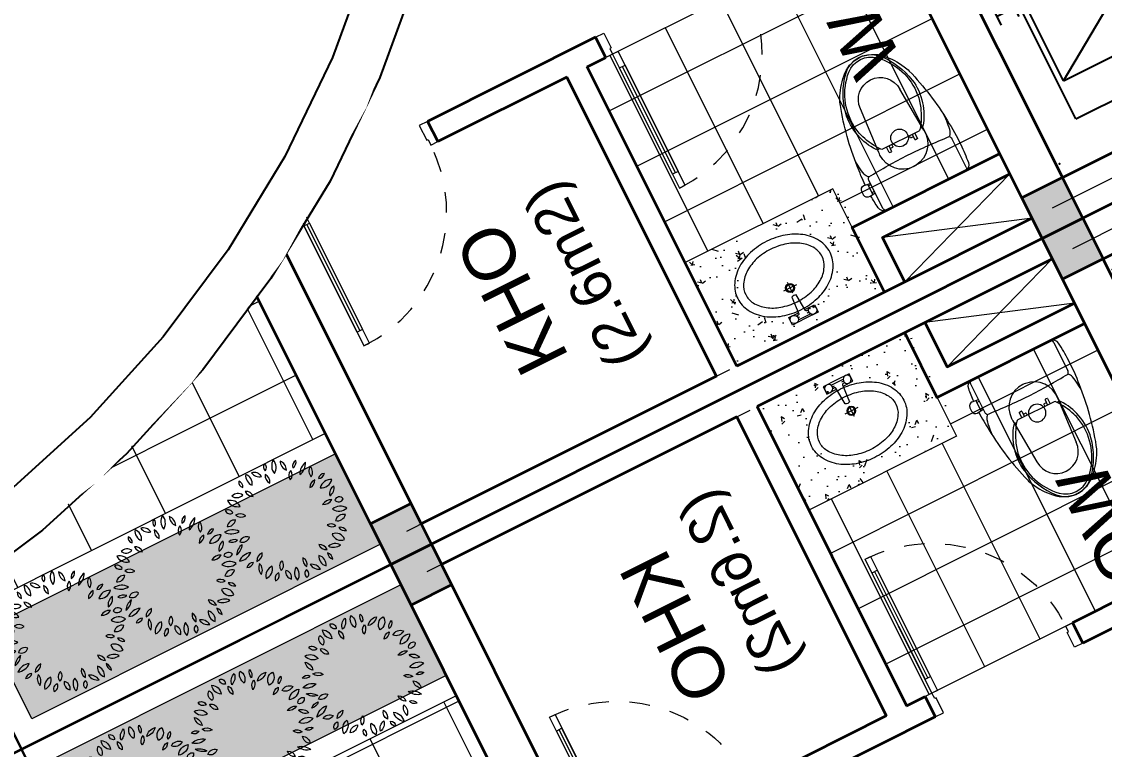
# Model space of a CAD drawing. Header units: millimetres. Extents: x 567980 to 569372, y 2065777 to 2066674.
# Drawn here: x 568782.43 to 568787.68, y 2066324.17 to 2066327.69 of the extents above; entities that cross this region are included whole.
import ezdxf
from ezdxf.enums import TextEntityAlignment as Align
from ezdxf.xclip import XClip

# ---------------------------------------------------------------- set-up
doc = ezdxf.new("R2010")
doc.units = ezdxf.units.MM
for name, pattern in [('CENTER', [3, 1.5, -0.5, 0.5, -0.5]), ('DOT', [0.25, 0, -0.25]), ('HIDDEN', [0.75, 0.5, -0.25])]:
    doc.linetypes.add(name, pattern=pattern)
for name, color, linetype, lineweight in [('A-CAY', 76, 'Continuous', 13), ('A-COT VACH', 2, 'Continuous', 35), ('A-CUA', 25, 'Continuous', 5), ('A-HATCH', 251, 'Continuous', 5), ('A-NET THAY', 125, 'Continuous', 18), ('A-NOI THAT', 44, 'Continuous', 9), ('A-TEXT', 7, 'Continuous', 18), ('A-TRUC', 250, 'CENTER', 5), ('A-TUONG', 255, 'Continuous', 35), ('boDnv', 54, 'Continuous', 25), ('E- RANH GIOI', 1, 'CENTER', 13)]:
    doc.layers.add(name, color=color, linetype=linetype, lineweight=lineweight)
for name, color, linetype in [('A-NOITHAT', 252, 'Continuous'), ('ChiaLo', 128, 'CENTER'), ('ghi_chu', 7, 'Continuous'), ('LoLK', 6, 'Continuous'), ('text', 7, 'Continuous')]:
    doc.layers.add(name, color=color, linetype=linetype)
doc.styles.add('A1-arial', font='arial.ttf')
doc.styles.add('avh', font='')
doc.styles.get('avh').set_extended_font_data('.VnAvantH')

# ---------------------------------------------------------------- blocks, each defined once
blk = doc.blocks.new('NEN')
at = {"layer": 'ChiaLo', "ltscale": 5}
blk.add_lwpolyline([(67.0643410856137, -56.47374689788558), (102.8393158201361, -38.58097786689177)], dxfattribs=at)
at = {"layer": 'LoLK'}
for points in [[(102.8393158199033, -38.58097786619328), (100.1554004662903, -33.21473165787756), (82.26791310322005, -42.16111617116258), (84.95182845788077, -47.52736238017678)], [(105.5232311739819, -43.94722407590598), (102.839315819554, -38.58097786665894), (84.95182845753152, -47.52736238017678), (87.63574381137732, -52.8936085884925)]]:
    blk.add_lwpolyline(points, close=True, dxfattribs=at)
blk = doc.blocks.new('NEN K02')
at = {"layer": 'LoLK'}
for points in [[(-49.66771715437062, 20.0000000083819), (-49.66771715553477, 40.00000001885928), (-43.66771715553477, 40.00000001885928), (-43.66771715506911, 20.00000000814907)], [(-43.66771715506911, 20.00000000768341), (-43.6677171534393, 40.00000001885928), (-49.66771715367213, 40.00000001932494), (-49.66771715437062, 20.00000000745058)], [(-49.66771715460345, 20.00000000745058), (-43.66771715437062, 20.00000000698492), (-43.66771715437062, 29.00000000745058), (-43.66771715437062, 40.00000001955777), (-49.66771715390496, 40.00000001955777)], [(-43.66771715460345, 40.00000001117587), (-49.66771715413779, 40.0000000114087), (-49.66771715483628, 20.00000001071021), (-43.66771715460345, 20.00000001117587)], [(-43.66771715506911, 20.00000000814907), (-43.66771715530194, 40.00000001909211), (-37.66771715553477, 40.00000001909211), (-37.66771715460345, 20.0000000083819)], [(-37.66771715460345, 20.00000000698492), (-37.6677171534393, 40.00000001862645), (-43.6677171534393, 40.00000001862645), (-43.66771715483628, 20.00000000768341)], [(-37.66771715367213, 40.00000001047738), (-43.66771715460345, 40.00000001047738), (-43.66771715460345, 20.00000001071021), (-37.66771715506911, 20.00000001071021)], [(-49.66771715437062, 20.00000001071021), (-49.66771715553477, 2.328306436538696e-10), (-43.66771715553477, 2.328306436538696e-10), (-43.66771715506911, 20.00000001094304)], [(-43.66771715506911, 20.0000000114087), (-43.6677171534393, 2.328306436538696e-10), (-49.66771715367213, -2.328306436538696e-10), (-49.66771715437062, 20.00000001164153)], [(-49.66771715460345, 20.00000001164153), (-43.66771715437062, 20.00000001210719), (-43.66771715437062, 11.00000001164153), (-43.66771715437062, -4.656612873077393e-10), (-49.66771715390496, -4.656612873077393e-10)], [(-43.66771715506911, 20.00000001094304), (-43.66771715530194, 0), (-37.66771715553477, 0), (-37.66771715460345, 20.00000001071021)], [(-37.66771715460345, 20.00000001210719), (-37.6677171534393, 4.656612873077393e-10), (-43.6677171534393, 4.656612873077393e-10), (-43.66771715483628, 20.0000000114087)]]:
    blk.add_lwpolyline(points, close=True, dxfattribs=at)
blk = doc.blocks.new('*U308')
h = blk.add_hatch(color=253)
h.dxf.hatch_style = 1
h.paths.add_polyline_path([(50.00000000000001, 449.9999999999998), (89.99999999999999, 449.9999999999998), (89.99999999999999, 549.9999999999998), (50.00000000000001, 549.9999999999998)])
h.paths.add_polyline_path([(50, 100), (90, 100), (90, 0), (50, 0)])
h = blk.add_hatch(color=253)
h.dxf.hatch_style = 1
h.paths.add_polyline_path([(1150, 100), (1110, 100), (1110, 0), (1150, 0)])
h.paths.add_polyline_path([(1150, 450), (1110, 450), (1110, 550), (1150, 550)])
h = blk.add_hatch(color=254)
h.dxf.hatch_style = 1
h.paths.add_polyline_path([(21.73011238398612, 344.5156181119089), (21.73011238398612, 514.1349438079922), (50.00000000000001, 514.1349438079922), (50.00000000000001, 485.8650561920074), (27.38408990719472, 485.8650561920074), (27.38408990719472, 344.5156181119089)])
h = blk.add_hatch(color=254)
h.dxf.hatch_style = 1
h.paths.add_polyline_path([(50.00000000000001, 449.9999999999998), (89.99999999999999, 449.9999999999998), (90, 100), (50, 100)])
h = blk.add_hatch(color=254)
h.dxf.hatch_style = 1
h.paths.add_polyline_path([(1110, 450), (1150, 450), (1150, 100), (1110, 100)])
h = blk.add_hatch(color=253)
h.dxf.hatch_style = 1
h.paths.add_polyline_path([(0, 0), (50, 0), (50, -40), (60, -40), (60, -110.0000000000004), (0, -110.0000000000004)])
h = blk.add_hatch(color=253)
h.dxf.hatch_style = 1
h.paths.add_polyline_path([(1200, 0), (1150, 0), (1150, -40), (1140, -40), (1140, -110.0000000000004), (1200, -110.0000000000004)])
at = {"linetype": 'Continuous'}
blk.add_line((70, 100), (69.99999999999999, 449.9999999999998), dxfattribs=at)
for p, q in [((89.99999999999999, 449.9999999999998), (90, 100)), ((1110, 450), (1110, 100)), ((1130, 100), (1130, 450))]:
    blk.add_line(p, q)
for points in [[(50.00000000000001, 449.9999999999998), (89.99999999999999, 449.9999999999998), (89.99999999999999, 549.9999999999998), (50.00000000000001, 549.9999999999998), (50.00000000000001, 449.9999999999998)], [(1150, 450), (1110, 450), (1110, 550), (1150, 550), (1150, 450)], [(50.00000000000001, 452.9059272893353), (50, 100)], [(1150, 452.9059272893355), (1150, 100)], [(50, 100), (90, 100), (90, 0), (50, 0), (50, 100)], [(1150, 100), (1110, 100), (1110, 0), (1150, 0), (1150, 100)]]:
    blk.add_lwpolyline(points)
at = {"linetype": 'HIDDEN', "ltscale": 30}
for points in [[(599.9999999999999, 0, 0.4142135623730951), (50, 549.9999999999999, 0.4142135623730951)], [(599.9999999999999, 0, -0.4142135623730951), (1150, 550.0000000000003, -0.4142135623730951)]]:
    blk.add_lwpolyline(points, format="xyb", dxfattribs=at)
for points in [[(21.73011238398612, 344.5156181119089), (21.73011238398612, 514.1349438079922), (50.00000000000001, 514.1349438079922), (50.00000000000001, 485.8650561920074), (27.38408990719472, 485.8650561920074), (27.38408990719472, 344.5156181119089)], [(50.00000000000001, 449.9999999999998), (89.99999999999999, 449.9999999999998), (90, 100), (50, 100)], [(1110, 450), (1150, 450), (1150, 100), (1110, 100)], [(0, 0), (50, 0), (50, -40), (60, -40), (60, -110.0000000000004), (0, -110.0000000000004)], [(1200, 0), (1150, 0), (1150, -40), (1140, -40), (1140, -110.0000000000004), (1200, -110.0000000000004)]]:
    blk.add_lwpolyline(points, close=True)
blk = doc.blocks.new('*U295')
at = {"ltscale": 10}
for p, q in [((800, 0), (0, 0)), ((755, -70), (45, -70)), ((755, -110), (45, -110))]:
    blk.add_line(p, q, dxfattribs=at)
for points in [[(0, -110), (45, -110), (45, -70), (60, -70), (60, 0), (0, 0)], [(800, -110), (755, -110), (755, -70), (740, -70), (740, 0), (800, 0)]]:
    blk.add_lwpolyline(points, close=True, dxfattribs=at)
blk = doc.blocks.new('*U307')
blk.add_line((69.99999999999977, -100.0000000000002), (69.99999999999842, -866.6668357360223))
for points in [[(2.273736754828163e-13, 146.666666692162), (60.00000000000045, 146.6666666921618), (60.00000000000023, 39.99999999999983), (50.00000000000023, 39.99999999999986), (50, -1.13686837721616e-13), (0, 0)], [(1066.666835736022, 146.6666666921603), (1006.666835736022, 146.6666666921606), (1006.666835736022, 39.99999999999834), (1016.666835736022, 39.99999999999832), (1016.666835736022, -1.687216298668624e-12), (1066.666835736022, -1.829324845820643e-12)], [(50, -1.13686837721616e-13), (49.99999999999797, -966.6668357360229), (89.99999999999797, -966.6668357360227), (90, -2.273736754432321e-13)], [(50, -100.0000000000002), (89.99999999999977, -100.0000000000003), (89.99999999999842, -866.6668357360227), (49.99999999999842, -866.6668357360227)]]:
    blk.add_lwpolyline(points, close=True)
at = {"linetype": 'HIDDEN'}
blk.add_arc((50, -1.13686837721616e-13), 966.666835736023, 270, 7.802421844452399e-15, dxfattribs=at)
blk = doc.blocks.new('AP11B2')
at = {"layer": 'A-NOITHAT'}
for p, q in [((359.9999999990687, 1491.603832304019), (-360.0000000009313, 1491.603832304019)), ((-360.0000000009313, 1341.603832304019), (-360.0000000009313, 1491.603832304019)), ((359.9999999990687, 1341.603832304019), (359.9999999990687, 1491.603832304019)), ((-435.0000000009313, 1391.603832304027), (-435.0000000009313, 1441.603832304019)), ((-385.0000000009313, 1391.603832304027), (-385.0000000009313, 1441.603832304019)), ((-335.0000000009313, 1441.603832304019), (-385.0000000009313, 1441.603832304019)), ((-335.0000000009313, 1391.603832304027), (-335.0000000009313, 1441.603832304019)), ((384.9999999990687, 1441.603832304019), (334.9999999990687, 1441.603832304019)), ((334.9999999990687, 1391.603832304027), (334.9999999990687, 1441.603832304019)), ((384.9999999990687, 1391.603832304027), (384.9999999990687, 1441.603832304019)), ((434.9999999990687, 1391.603832304027), (434.9999999990687, 1441.603832304019)), ((557.9627270745113, 1416.603832304019), (-568.2546845125034, 1416.603832304019)), ((-335.0000000009313, 1391.603832304027), (-385.0000000009313, 1391.603832304027)), ((384.9999999990687, 1391.603832304027), (334.9999999990687, 1391.603832304027)), ((359.9999999990687, 1341.603832304019), (-360.0000000009313, 1341.603832304019)), ((-725.0000000009313, 166.1255714344661), (-725.0000000009313, 1291.603832304019)), ((724.9999999990687, 1291.603832304019), (-725.0000000009313, 1291.603832304019)), ((-695.0000000009313, 366.1255714344516), (-695.0000000009313, 1261.603832304019)), ((694.9999999990687, 1261.603832304019), (-695.0000000009313, 1261.603832304019)), ((694.9999999990687, 366.1255714344516), (-695.0000000009313, 1261.603832304019)), ((-695.0000000009313, 366.1255714344516), (694.9999999990687, 1261.603832304019)), ((694.9999999990687, 366.1255714344516), (694.9999999990687, 1261.603832304019)), ((724.9999999990687, 166.1255714344588), (724.9999999990687, 1291.603832304019)), ((-850.0000000009313, 757.1255714344661), (-850.0000000009313, 857.1255714344661)), ((-750.0000000009313, 757.1255714344661), (-750.0000000009313, 857.1255714344661)), ((749.9999999990687, 757.1255714344661), (749.9999999990687, 857.1255714344661)), ((849.9999999990687, 757.1255714344661), (849.9999999990687, 857.1255714344661)), ((-750.0000000009313, 807.1255714344588), (-850.0000000009313, 807.1255714344588)), ((749.9999999990687, 807.1255714344588), (849.9999999990687, 807.1255714344516)), ((-360.0000000009313, 366.1255714344516), (-695.0000000009313, 366.1255714344516)), ((-420.0000000009313, 246.1255714344588), (-420.0000000009313, 366.1255714344516)), ((-360.0000000009313, 246.1255714344588), (-360.0000000009313, 366.1255714344516)), ((694.9999999990687, 366.1255714344516), (359.9999999990687, 366.1255714344516)), ((359.9999999990687, 246.1255714344516), (359.9999999990687, 366.1255714344516)), ((419.9999999990687, 246.1255714344516), (419.9999999990687, 366.1255714344516)), ((-360.0000000009313, 246.1255714344588), (-420.0000000009313, 246.1255714344588)), ((417.3913043467328, 226.1255714344588), (-417.3913043485954, 226.1255714344661)), ((-417.3913043485954, 186.1255714344588), (-417.3913043485954, 226.1255714344661)), ((-9.313225746154785e-10, 186.1255714344516), (-9.313225746154785e-10, 226.1255714344661)), ((419.9999999990687, 246.1255714344516), (359.9999999990687, 246.1255714344516)), ((417.3913043467328, 186.1255714344516), (417.3913043467328, 226.1255714344588)), ((724.9999999990687, 166.1255714344588), (-725.0000000009313, 166.1255714344661)), ((417.3913043467328, 186.1255714344516), (-417.3913043485954, 186.1255714344588)), ((417.3913043467328, 79.48334088382398), (-417.3913043485954, 79.48334088382398)), ((-417.3913043485954, 39.48334088382398), (-417.3913043485954, 79.48334088382398)), ((-9.313225746154785e-10, 39.48334088382398), (-9.313225746154785e-10, 79.48334088382398)), ((417.3913043467328, 39.48334088382398), (417.3913043467328, 79.48334088382398)), ((417.3913043467328, 39.48334088382398), (-417.3913043485954, 39.48334088382398)), ((-407.3913043476641, -66.86999999999534), (-407.3913043476641, 25)), ((-367.3913043485954, 25), (-407.3913043476641, 25)), ((-357.3913043485954, -15), (-357.3913043485954, 15)), ((357.3913043467328, -15), (357.3913043467328, 15)), ((407.3913043458015, 25), (367.3913043467328, 25)), ((407.3913043458015, -66.86999999999534), (407.3913043458015, 25)), ((-377.3913043476641, -66.86999999999534), (-377.3913043476641, -24.99999999999272)), ((-367.3913043485954, -24.99999999999272), (-377.3913043476641, -24.99999999999272)), ((377.3913043458015, -24.99999999999272), (367.3913043467328, -24.99999999999272)), ((377.3913043458015, -66.86999999999534), (377.3913043458015, -24.99999999999272)), ((-387.3913043485954, -76.86999999999534), (-397.3913043485954, -76.86999999999534)), ((397.3913043467328, -76.86999999999534), (387.3913043467328, -76.86999999999534))]:
    blk.add_line(p, q, dxfattribs=at)
for centre, start, end in [((-367.3913043485954, 15), 0, 90), ((367.3913043467328, 15), 90, 180), ((-367.3913043485954, -15), 270, 0), ((367.3913043467328, -15), 180, 270), ((-397.3913043485954, -66.86999999999534), 180, 270), ((-387.3913043485954, -66.86999999999534), 270, 0), ((387.3913043467328, -66.86999999999534), 180, 270), ((397.3913043467328, -66.86999999999534), 270, 0)]:
    blk.add_arc(centre, 10, start, end, dxfattribs=at)
for p in [(-900.0000000009313, 0), (899.9999999990687, 0)]:
    blk.add_point(p, dxfattribs=at)
blk = doc.blocks.new('*U306')
blk.add_line((69.99999999999977, -100.0000000000002), (69.99999999999842, -866.6666666666034))
for points in [[(2.273736754828163e-13, 146.666666692162), (60.00000000000045, 146.6666666921618), (60.00000000000023, 39.99999999999983), (50.00000000000023, 39.99999999999986), (50, -1.13686837721616e-13), (0, 0)], [(1066.666666666604, 146.6666666921603), (1006.666666666603, 146.6666666921606), (1006.666666666603, 39.99999999999834), (1016.666666666603, 39.99999999999832), (1016.666666666603, -1.687216023459315e-12), (1066.666666666603, -1.829324570611335e-12)], [(50, -1.13686837721616e-13), (49.99999999999797, -966.666666666604), (89.99999999999797, -966.6666666666038), (90, -2.273736754432321e-13)], [(50, -100.0000000000002), (89.99999999999977, -100.0000000000003), (89.99999999999842, -866.6666666666038), (49.99999999999842, -866.6666666666038)]]:
    blk.add_lwpolyline(points, close=True)
at = {"linetype": 'HIDDEN'}
blk.add_arc((50, -1.13686837721616e-13), 966.666666666604, 270, 7.802421844452399e-15, dxfattribs=at)
blk = doc.blocks.new('cot 220')
at = {"layer": 'A-COT VACH'}
h = blk.add_hatch(color=256, dxfattribs=at)
h.dxf.hatch_style = 1
h.paths.add_polyline_path([(110.0000037951395, 109.9999999980937), (-109.9999962048605, 109.9999999980937), (-109.9999962048605, -110.0000000019063), (110.0000037951395, -110.0000000019063)])
blk.add_lwpolyline([(-109.9999962048605, -110.0000000019063), (110.0000037951395, -110.0000000019063), (110.0000037951395, 109.9999999980937), (-109.9999962048605, 109.9999999980937)], close=True, dxfattribs=at)
blk = doc.blocks.new('xi')
for p, q in [((31976.6716985204, -119417.7680248041), (31762.50733762837, -119417.7680248041)), ((31976.6716985204, -119417.7680248041), (32190.83605941475, -119417.7680248041)), ((31751.29010672538, -119432.4544668607), (31751.29010672538, -119585.9954824876)), ((32202.04984522282, -119432.4544668617), (32202.04984522282, -119585.9954824876)), ((32233.53801796536, -119513.2454011077), (32202.04984522282, -119517.2796079209)), ((32214.87593571746, -119525.5375018017), (32202.04984522282, -119525.5375018017)), ((32214.87593571746, -119515.6362973759), (32214.87593571746, -119571.0988896061)), ((32214.87593571746, -119563.2165111341), (32202.04984522282, -119563.2165111341)), ((32233.53801796536, -119573.4897858715), (32202.04984522282, -119569.4555790583)), ((32256.41345199288, -119534.1399052292), (32256.41345199288, -119552.59528175)), ((31854.92202404278, -119683.8534197696), (31870.03221284456, -119913.9651276702)), ((31899.67036931167, -119662.6109610032), (31899.67036931167, -119690.6092520198)), ((31901.67196978905, -119660.6093605254), (31911.67308198611, -119660.6093605254)), ((31913.67123736624, -119662.6109610032), (31913.67123736624, -119690.6092520198)), ((31913.67123736624, -119677.610906749), (31926.67302773191, -119677.610906749)), ((31928.67118311438, -119679.6125072259), (31928.67118311438, -119690.6092520198)), ((32024.67221392874, -119679.6125072259), (32024.67221392874, -119690.6092520198)), ((32039.67215967688, -119677.610906749), (32026.67036931121, -119677.610906749)), ((32039.67215967688, -119662.6109610032), (32039.67215967688, -119690.6092520198)), ((32051.67142725407, -119660.6093605254), (32041.67031505701, -119660.6093605254)), ((32053.66958263653, -119662.6109610032), (32053.66958263653, -119690.6092520198)), ((32098.41792790542, -119683.8534197696), (32083.30773910365, -119913.9651276702)), ((31857.59886323565, -119699.6112865228), (31866.81449366125, -119699.6112865228)), ((31878.56571436251, -119690.6092520198), (32074.77423758336, -119690.6092520198)), ((32095.74453380748, -119699.6112865228), (32086.52890338187, -119699.6112865228))]:
    blk.add_line(p, q)
blk.add_circle((31976.67169852063, -119702.7669939883), 42.49869791666666)
for points in [[(31732.13193072469, -119446.7378327483), (31733.36872000524, -119430.7388093108), (31746.46697304302, -119418.2434479827), (31762.50733762883, -119417.7680248031)], [(31751.29010672585, -119432.4544668617), (31751.29010672585, -119424.344712087), (31757.86679400594, -119417.7680248031), (31765.97999387697, -119417.7680248031)], [(32187.36340316475, -119417.7680248031), (32195.47315793947, -119417.7680248031), (32202.04984522329, -119424.344712087), (32202.04984522329, -119432.4544668617)], [(32190.83605941475, -119417.7680248031), (32206.87642400057, -119418.2434479827), (32219.97467703835, -119430.7388093108), (32221.20802122072, -119446.7378327483)], [(31726.32349973635, -119541.064547156), (31726.46819374614, -119509.5384783642), (31728.40778250524, -119478.0434154281), (31732.13193072469, -119446.7378327483)], [(32221.20802122072, -119446.7378327483), (32223.87452512883, -119469.130953406), (32225.62463363537, -119491.6205367418), (32226.45834674218, -119514.1514612185)], [(31732.31796588466, -119672.5741771506), (31726.71968571746, -119628.9764937731), (31724.71464014516, -119584.9895146051), (31726.32349973635, -119541.064547156)], [(32227.55388710738, -119572.7249746742), (32227.45742443294, -119606.1113950284), (32225.27667898961, -119639.4599193344), (32221.02543115892, -119672.5741771506)], [(31735.49778901503, -119708.6581072705), (31735.09471284502, -119679.4747034097), (31738.06783025057, -119650.3395308824), (31744.35512951107, -119621.8382559242)], [(31744.35168441475, -119621.8348108279), (31747.29379596093, -119613.8387442054), (31752.0376924453, -119606.6281593526), (31758.21474865169, -119600.7577166455)], [(31758.21474865169, -119600.7611617418), (31753.94283024871, -119597.023233139), (31751.43135564119, -119591.6695547523), (31751.29010672585, -119585.9954824867)], [(31976.67169852086, -119610.5934642563), (31903.75969765426, -119609.8906647796), (31830.89592812301, -119606.6109338785), (31758.21474865169, -119600.7611617418)], [(32195.1286483919, -119600.7611617418), (32122.44746892058, -119606.6109338785), (32049.58369938933, -119609.8906647796), (31976.67169852086, -119610.5934642563)], [(32202.04984522329, -119585.9954824867), (32201.91204140239, -119591.6695547523), (32199.40056679488, -119597.023233139), (32195.1286483919, -119600.7611617418)], [(32195.1286483919, -119600.7577166455), (32201.30570459829, -119606.6281593526), (32206.04960108266, -119613.8387442054), (32208.99171262883, -119621.8348108279)], [(32208.98826753066, -119621.8382559242), (32215.27556679302, -119650.3395308824), (32218.24523910225, -119679.4747034097), (32217.84216293224, -119708.6581072705)], [(31789.96130355724, -119970.9194462458), (31759.1862655794, -119874.0571415583), (31739.83860932753, -119773.9288863512), (31732.31796588466, -119672.5741771506)], [(31899.67036931121, -119662.6109610023), (31899.67036931121, -119661.5050853537), (31900.56609413677, -119660.6093605245), (31901.67196978905, -119660.6093605245)], [(31911.67308198565, -119660.6093605245), (31912.77551254162, -119660.6093605245), (31913.67123736531, -119661.5050853537), (31913.67123736531, -119662.6109610023)], [(31926.67302773238, -119677.6109067472), (31927.77545828649, -119677.6109067472), (31928.67118311391, -119678.5066315765), (31928.67118311391, -119679.612507225)], [(32024.67221392781, -119679.612507225), (32024.67221392781, -119678.5066315765), (32025.56449366079, -119677.6109067472), (32026.67036931121, -119677.6109067472)], [(32039.67215967641, -119662.6109610023), (32039.67215967641, -119661.5050853537), (32040.56443940752, -119660.6093605245), (32041.67031505794, -119660.6093605245)], [(32051.67142725454, -119660.6093605245), (32052.77385780864, -119660.6093605245), (32053.66958263607, -119661.5050853537), (32053.66958263607, -119662.6109610023)], [(32221.02543115892, -119672.5741771506), (32213.50134261974, -119773.9288863512), (32194.15713146419, -119874.0571415583), (32163.37864839003, -119970.9194462458)], [(31801.25777165496, -119805.3929434242), (31810.30803749614, -119768.5304217236), (31826.76181353905, -119733.8968768017), (31849.61313189843, -119703.5903718108)], [(31819.54778359176, -119787.936644596), (31831.71241575197, -119754.3814145634), (31848.93789318294, -119722.8829065347), (31870.6247692676, -119694.533215777)], [(31849.61313189843, -119703.5903718108), (31851.50448931844, -119701.0857873904), (31854.46038124801, -119699.6112865219), (31857.59886323565, -119699.6112865219)], [(31870.6247692676, -119694.533215777), (31872.51612668947, -119692.0630823122), (31875.45479314119, -119690.6092520179), (31878.56571436205, -119690.6092520179)], [(32074.77423758336, -119690.6092520179), (32077.88860390239, -119690.6092520179), (32080.82382525966, -119692.0630823122), (32082.71518267968, -119694.533215777)], [(32082.71518267968, -119694.533215777), (32104.40550386065, -119722.8829065347), (32121.63098128975, -119754.3814145634), (32133.79216835738, -119787.936644596)], [(32095.74453380794, -119699.6112865219), (32098.88301579558, -119699.6112865219), (32101.83890772329, -119701.0857873904), (32103.72682005071, -119703.5903718108)], [(32103.72682005071, -119703.5903718108), (32126.58158350454, -119733.8968768017), (32143.03191444927, -119768.5304217236), (32152.08562538863, -119805.3929434242)], [(31804.89579248891, -119850.8923195088), (31807.03519678579, -119829.3639178174), (31811.96168333196, -119808.2006962458), (31819.54778359176, -119787.936644596)], [(32133.79216835738, -119787.936644596), (32141.38171371163, -119808.2006962458), (32146.3082002578, -119829.3639178174), (32148.44415945836, -119850.8923195088)], [(31796.58966727272, -119926.1366500231), (31788.71417898961, -119886.0736346142), (31790.31270329744, -119844.7255985895), (31801.25777165496, -119805.3929434242)], [(32152.08562538863, -119805.3929434242), (32163.02724865169, -119844.7255985895), (32164.62577295766, -119886.0736346142), (32156.75372977086, -119926.1366500231)], [(31898.86766206377, -120097.295883962), (31830.53419309572, -120034.5124638239), (31795.72150320836, -119943.2381040165), (31804.89579248891, -119850.8923195088)], [(32148.44415945836, -119850.8923195088), (32157.62189383522, -119943.2381040165), (32122.80920394787, -120034.5124638239), (32054.47573497982, -120097.295883962)], [(31882.28641748705, -120097.5852719815), (31838.75419092641, -120049.2299117418), (31809.13670503066, -119989.9811595688), (31796.58966727272, -119926.1366500231)], [(31976.67169852086, -120017.7658546651), (31918.87677664772, -120017.7658546651), (31871.58939600267, -119971.739378971), (31870.03221284502, -119913.9651276702)], [(32083.30773910412, -119913.9651276702), (32081.75055594274, -119971.739378971), (32034.46662039586, -120017.7658546651), (31976.67169852086, -120017.7658546651)], [(32156.75372977086, -119926.1366500231), (32144.20669201107, -119989.9811595688), (32114.58920611531, -120049.2299117418), (32071.05353445836, -120097.5852719815)], [(31802.53245698565, -120001.4739981117), (31797.50606267058, -119991.655475975), (31793.30304617897, -119981.4338776702), (31789.96130355724, -119970.9194462458)], [(31868.08917898961, -120091.2566315765), (31841.64462603905, -120064.9671079228), (31819.52022282683, -120034.6674931208), (31802.53245698565, -120001.4739981117)], [(32150.80749496163, -120001.4739981117), (32133.81972912044, -120034.6674931208), (32111.69532590822, -120064.9671079228), (32085.25077295766, -120091.2566315765)], [(32163.37864839003, -119970.9194462458), (32160.04035086461, -119981.4338776702), (32155.83388927669, -119991.655475975), (32150.80749496163, -120001.4739981117)], [(31976.67169852086, -120137.7688657353), (31935.64061128066, -120137.7688657353), (31896.39752860085, -120120.9602448577), (31868.08917898961, -120091.2566315765)], [(32054.47573497982, -120097.295883962), (32010.47842052669, -120137.7171893017), (31942.86153142244, -120137.7171893017), (31898.86766206377, -120097.295883962)], [(32085.25077295766, -120091.2566315765), (32056.94242334829, -120120.9602448577), (32017.70278576107, -120137.7688657353), (31976.67169852086, -120137.7688657353)]]:
    blk.add_open_spline(points, degree=3)
for points in [[(32233.53801796489, -119513.2454011077), (32245.36158567385, -119512.4599193344), (32255.58662907869, -119521.4068323122), (32256.37211084642, -119533.2304000231), (32256.39278142058, -119533.5335684242), (32256.40656180397, -119533.836736829), (32256.41345199288, -119534.1399052301)], [(31854.92202404232, -119683.8534197705), (31847.42205116988, -119616.6154911676), (31895.84631332287, -119556.0231517563), (31963.08768702016, -119548.5231788838), (31967.59731701107, -119548.0201949449), (31972.13106267058, -119547.7687029736), (31976.67169852086, -119547.7687029736)], [(31976.67169852086, -119547.7687029736), (32044.32648367897, -119547.7687029736), (32099.17584891335, -119602.6146231117), (32099.17584891335, -119670.2728533642), (32099.17584891335, -119674.8100441219), (32098.92091184758, -119679.3437897796), (32098.41792790496, -119683.8534197705)], [(32256.41345199288, -119552.5952817509), (32256.12750906774, -119564.4429651285), (32246.29520654955, -119573.8170699449), (32234.44752317385, -119573.5311270179), (32234.14435477086, -119573.524236829), (32233.84118636974, -119573.5104564475), (32233.53801796489, -119573.4897858696)], [(32071.05353445836, -120097.5852719815), (32024.12444374614, -120149.7130117835), (31943.82271306307, -120153.9263635622), (31891.69497326107, -120106.9938277574), (31888.39801688024, -120104.0241554463), (31885.25608979628, -120100.8856734606), (31882.28641748705, -120097.5852719815)]]:
    blk.add_open_spline(points, degree=3, knots=[0, 0, 0, 0, 1, 1, 1, 2, 2, 2, 2])
blk = doc.blocks.new('A$C78CE4EF6')
at = {"linetype": 'Continuous'}
for points in [[(272.9099743980005, 407.8112652199343), (220.4894274834332, 407.8112652199343), (220.4894274834332, 427.8112652199343), (220.4894274834332, 447.8112652199343), (290.4894274834332, 447.8112652199343), (360.4894274834369, 447.8112652199343), (360.4894274834369, 427.8112652199343), (360.4894274834369, 407.8112652199343), (308.0688805688878, 407.8112652199343)], [(323.1689194077262, 437.8112652199343), (257.8099355591366, 437.8112652199343)], [(260.4894274834369, 427.8112652199343), (270.9464681772697, 427.8112652199343)], [(320.4894274834332, 427.8112652199343), (310.0323867896368, 427.8112652199343)], [(255.1775905467402, 282.0678791264072), (290.4219218232029, 282.0678791264072), (325.6662530996437, 282.0678791264072)], [(290.421921823181, 250.5265355221927), (290.421921823181, 308.2396163186058)]]:
    blk.add_lwpolyline(points, dxfattribs=at)
for points in [[(40.00001144676571, 214.9999918006361, 0.1363991132505848), (60.47148754901355, 141.3535817116499, 0.1069699270968617), (119.2827109044301, 78.90109946765006, 0.08139384153877101), (196.0569786809392, 42.77061201166362, 0.06946845348571176), (290.0000114467657, 29.65516421385109, 0.06946845348582315), (383.9430442127159, 42.77061201166362, 0.08139384153865274), (460.717311989094, 78.90109946765006, 0.1069699270966787), (519.5285353444597, 141.3535817116499, 0.1363991132507756), (540.0000114467584, 214.9999918006361, 0.136399113250898), (519.5285353444197, 288.6464018886909, 0.1069699270965477), (460.717311989094, 351.0988841326907, 0.081393841538581), (383.9430442128105, 387.2293715886772, 0.06946845348590198), (290.0000114467657, 400.3448193864897, 0.06946845348571208), (196.0569786809392, 387.2293715886772, 0.08139384153878577), (119.2827109044083, 351.0988841326907, 0.1069699270968064), (60.47148754902082, 288.6464018886909, 0.1363991132506328)], [(83.10345972262803, 214.9999918006361, 0.1363991132507175), (97.39172963549572, 163.5977489817888, 0.106969927096764), (143.7020567185173, 114.420147924684, 0.08139384153869705), (207.862280761703, 84.2259144000709, 0.069468453485774), (290.0000114467657, 72.75861249025911, 0.0694684534857822), (372.1377421318139, 84.2259144000709, 0.08139384153872668), (436.2979661750142, 114.420147924684, 0.1069699270967358), (482.608293258043, 163.5977489817888, 0.1363991132506399), (496.8965631709034, 214.9999918006361, 0.1363991132505748), (482.6082932580539, 266.402234618552, 0.1069699270967331), (436.2979661750142, 315.5798356756568, 0.08139384153872804), (372.1377421318284, 345.7740692012012, 0.06946845348580341), (290.0000114467657, 357.2413711100817, 0.069468453485774), (207.862280761703, 345.7740692012012, 0.08139384153869675), (143.7020567185173, 315.5798356756568, 0.1069699270967864), (97.39172963548117, 266.402234618552, 0.136399113250665)]]:
    blk.add_lwpolyline(points, format="xyb", close=True, dxfattribs=at)
blk.add_lwpolyline([(257.8099355591148, 417.8112652199343), (267.3950596470422, 417.8112652199343, -0.3858324810878963), (272.3711364652881, 413.2997931092978), (278.5927070506659, 325.8220949321985, 0.2703142702328672), (302.3861479161969, 325.8220949321985), (308.6077185015747, 413.2997931092978, -0.3858324810877332), (313.5837953198497, 417.8112652199343), (323.1689194077262, 417.8112652199343)], format="xyb", dxfattribs=at)
for centre, radius in [((240.4894274834332, 427.8112652199343), 20), ((340.4894274834332, 427.8112652199343), 20), ((290.4219218232029, 282.0678791264072), 21.55172413793103), ((290.4219218232029, 282.0678791264072), 17.24137931034483)]:
    blk.add_circle(centre, radius, dxfattribs=at)
blk = doc.blocks.new('mb-cay40')
at = {"color": 0, "linetype": 'ByBlock'}
for centre, radius, start, end in [((-299.5701589075907, 710.3054466762878), 100.1777, 149.4737229998766, 231.7585850006217), ((-447.8704589076224, 682.5084466762783), 100.1777, 329.4737229998766, 51.75858500062168), ((-230.6878589075932, 779.3904466762833), 98.06469999999999, 192.3059549999538, 259.6848969996826), ((-344.058958907699, 662.0099466762913), 98.06469999999999, 12.30595499995376, 79.68489699968265), ((-136.2343589076481, 736.8957466763095), 62.92479999999998, 125.4093320002077, 202.7100880001333), ((-230.740058907686, 763.8882466762698), 62.92479999999998, 305.4093320002077, 22.71008800013334), ((16.26654109236551, 684.2603466763248), 136.5301, 133.811686000385, 194.307733999988), ((-210.5471589076042, 749.0423466762695), 136.5301, 313.811686000385, 14.30773399998799), ((112.6560410923557, 711.3373466763078), 137.2196, 163.4642290000644, 212.7905639999698), ((-134.2428589076444, 676.0780466762808), 137.2196, 343.4642290000643, 32.79056399996983), ((-426.9131589077006, 693.7752466762759), 54.12369999999999, 146.8150690002197, 244.0193430003837), ((-495.9196589076018, 674.7454466763011), 54.12369999999999, 326.8150690002197, 64.01934300038363), ((-147.5025589076395, 637.821246676278), 79.6564, 145.524785000142, 220.8327340004014), ((-273.4387589076068, 630.8271466763035), 79.6564, 325.524785000142, 40.83273400040141), ((138.3718410924193, 615.5002466762926), 80.63699999999999, 104.100357000399, 168.4650159999594), ((39.71864109238959, 709.8323466762886), 80.63699999999999, 284.100357000399, 348.4650159999595), ((230.3510410923918, 506.037146676299), 141.3623, 100.3005049996434, 160.4476489999013), ((71.86314109229716, 692.4305466762962), 141.3623, 280.3005049996434, 340.4476489999013), ((-651.1445589076611, 493.6793466763265), 98.14920000000001, 3.318928999847402, 83.19036500059372), ((-541.5223589077068, 596.8183466762894), 98.14920000000001, 183.3189289998474, 263.1903650005937), ((-554.1702589076594, 555.716446676277), 69.85239999999999, 25.45365099951863, 116.6851969996846), ((-522.4680589076888, 648.1498466762605), 69.85239999999999, 205.4536509995186, 296.6851969996846), ((-390.4405589076341, 597.053746676309), 66.85079999999999, 168.8066020001733, 257.6390980002616), ((-470.3303589076386, 544.7297466762902), 66.85079999999999, 348.8066020001733, 77.63909800026163), ((48.89724109234521, 562.139746676261), 68.7981, 103.8913859995158, 198.9039470000852), ((-32.70725890767062, 606.6362466762985), 68.7981, 283.8913859995158, 18.90394700008519), ((259.9547410923115, 520.9738466762719), 76.85969999999999, 122.5817349996012, 207.1799879998302), ((150.1931410923426, 550.6291466762632), 76.85969999999999, 302.5817349996012, 27.17998799983019), ((-653.7485589076532, 502.9852466762604), 44.2471, 163.4933459999228, 274.4697339999847), ((-692.7238589076442, 471.4445466763245), 44.2471, 343.4933459999227, 94.46973399998471), ((-620.4297589075868, 356.9077466762828), 75.7726, 22.57230600034306, 98.33354300080866), ((-561.4437589076697, 460.9655466763143), 75.7726, 202.5723060003431, 278.3335430008087), ((213.0515410923108, 368.6593466762861), 79.60759999999999, 86.02821900006174, 161.3697619999351), ((143.1294410924311, 473.5071466763002), 79.60759999999999, 266.0282190000617, 341.3697619999351), ((299.7197410923836, 426.0202466763112), 53.529, 59.98145400028278, 155.6675900001146), ((277.7252410923538, 494.4245466762877), 53.529, 239.9814540002828, 335.6675900001146), ((-694.8229589076363, 365.1617466763128), 95.9612, 210.9482359996829, 290.5783940005535), ((-743.3930589076772, 225.974346676303), 95.9612, 30.9482359996829, 110.5783940005535), ((-680.1407589076553, 301.4285466763176), 101.6635, 69.72013800080484, 135.6489100005381), ((-717.600058907643, 467.8581466763062), 101.6635, 249.7201380008048, 315.6489100005381), ((281.8093410923029, 453.3035466762885), 110.2473, 244.7352629998049, 320.5781150000673), ((319.9207410923555, 283.5921466762593), 110.2473, 64.73526299980486, 140.5781150000674), ((359.2284410923021, 242.1056466762602), 79.1061, 90.25287400078554, 173.52208300028), ((280.2783410924312, 330.1357466762784), 79.1061, 270.2528740007856, 353.5220830002799), ((-736.4670589076995, 276.7996466763216), 75.60229999999999, 224.257649999822, 288.5926610007619), ((-766.5091589076037, 152.3813466762949), 75.60229999999999, 44.25764999982202, 108.5926610007619), ((242.9923410922929, 141.0472466762949), 78.02799999999999, 58.87476400066763, 131.2135240002623), ((-659.0736589076696, 39.63904667626048), 110.8102, 100.8761589997203, 165.4479130002026), ((-787.2373589075869, 176.3009466762742), 110.8102, 280.8761589997204, 345.4479130002026), ((-649.4696589076193, 256.585046676264), 83.90719999999999, 240.5094849996896, 309.291989999972), ((-637.6392589076131, 118.6108466762598), 83.90719999999999, 60.50948499968955, 129.291989999972), ((231.9157410923508, 266.539646676305), 78.02799999999999, 238.8747640006676, 311.2135240002623), ((349.6776410924213, 166.3968466762817), 97.6447, 209.1951970002367, 286.7189010004093), ((292.527541092335, 25.24994667626743), 97.6447, 29.19519700023669, 106.7189010004093), ((344.0384410923289, 142.0358466763282), 53.57989999999999, 28.1981360000389, 112.1917869993301), ((371.0219410923892, 216.9645466762668), 53.57989999999999, 208.1981360000389, 292.1917869993301), ((-689.6452589076944, -39.14615332373069), 87.35799999999999, 54.97446299936808, 151.3792250002424), ((-716.1905589076923, 74.23634667632723), 87.35799999999999, 234.9744629993681, 331.3792250002423), ((158.9131410923146, -75.04515332368464), 77.31559999999999, 28.80716499994626, 103.9198800002828), ((208.0612410923932, 37.25554667630786), 77.31559999999999, 208.8071649999463, 283.9198800002828), ((313.8222410924209, -58.64165332372795), 90.3688, 71.37116600059133, 141.7535400000561), ((271.7177410924342, 82.93484667628945), 90.3688, 251.3711660005913, 321.7535400000561), ((-674.8470589076169, -123.2118533237299), 70.02329999999999, 71.8192460004174, 140.0817599994504), ((-706.7037589076499, -11.75075332372944), 70.02329999999999, 251.8192460004175, 320.0817599994504), ((-557.1729589076713, -163.3047533236968), 77.98479999999999, 113.475291999382, 203.4559599999777), ((-659.7790589075885, -122.8160533237024), 77.98479999999999, 293.475291999382, 23.45595999997768), ((-551.4629589076503, -83.00365332367801), 74.9971, 87.17243399982254, 157.2364690000009), ((-616.9188589076803, 20.92074667628185), 74.9971, 267.1724339998225, 337.2364690000009), ((132.8601410923875, -212.990753323691), 116.145, 6.548685999897183, 76.89113199944619), ((274.5892410923552, -86.62635332370701), 116.145, 186.5486859998972, 256.8911319994462), ((296.2157410923683, -68.1395533237228), 50.671, 179.2557220000184, 267.628659000778), ((243.4524410924059, -118.1089533236882), 50.671, 359.2557220000184, 87.62865900077804), ((-604.7676589076873, -147.1679533237184), 106.605, 271.6327640008068, 352.0267889999677), ((-496.1556589076645, -268.5169533236767), 106.605, 91.63276400080674, 172.0267889999677), ((-341.8780589076923, -220.9033533237016), 95.91319999999999, 122.8873139993626, 186.7253339999508), ((-489.2111589075648, -151.593553323728), 95.91319999999999, 302.8873139993626, 6.725333999950768), ((-132.5331589076959, -236.0941533236837), 75.353, 148.7876610002004, 221.5977110001933), ((-253.3297589076974, -247.0719533237279), 75.353, 328.7876610002005, 41.59771100019329), ((69.87894109232002, -150.8368533236935), 70.3103, 173.6499809998805, 254.6514450005405), ((-18.61045890764217, -210.8629533236744), 70.3103, 353.6499809998805, 74.65144500054049), ((113.3978410923155, -289.9039533237083), 96.71849999999999, 38.69621399990353, 106.2415449999098), ((161.8329410923761, -136.5778533236808), 96.71849999999999, 218.6962139999035, 286.2415449999098), ((-472.8800589076418, -293.5357533236747), 49.2563, 76.54190599947391, 193.4774260002929), ((-509.3162589076674, -257.1117533236902), 49.2563, 256.541905999474, 13.4774260002929), ((-314.2852589076501, -280.7871533237339), 91.05040000000001, 159.1169869998805, 230.3606240003511), ((-457.4404589076003, -318.4468533237086), 91.05040000000001, 339.1169869998805, 50.36062400035106), ((-220.1570589075855, -348.4649533237389), 108.6658, 122.1169890002436, 201.7275269999994), ((-378.8747589077102, -296.6562533236793), 108.6658, 302.1169890002436, 21.72752699999944), ((-61.47215890765074, -280.976453323703), 84.6027, 185.3195600000323, 260.4189679996705), ((-159.7919589076482, -372.2426533237012), 84.6027, 5.31956000003229, 80.41896799967047), ((99.92604109243257, -278.0229533236925), 148.0051, 165.2071100000012, 218.3217489999558), ((-159.2895589076797, -332.0080533237124), 148.0051, 345.2071100000012, 38.32174899995582), ((110.3971410924278, -276.4030533237237), 64.3426, 156.7754189998254, 231.2879720002375), ((11.02814109236351, -301.2369533236779), 64.3426, 336.7754189998254, 51.28797200023745), ((-170.4776589077082, -363.9031533237066), 62.5472, 129.7475050000398, 206.070901000292), ((-266.6537589076324, -343.3009533236764), 62.5472, 309.7475050000398, 26.07090100029198)]:
    blk.add_arc(centre, radius, start, end, dxfattribs=at)
blk = doc.blocks.new('*U312')
at = {"layer": 'A-CAY', "xscale": 0.0005000000000000001, "yscale": 0.0005000000000000001, "zscale": 0.0005000000000000001, "rotation": 296.5718179110141}
blk.add_blockref('mb-cay40', (-0.04405994703096804, -0.1336660716145052), dxfattribs=at)
blk = doc.blocks.new('*U313')
at = {"layer": 'A-NET THAY', "color": 0, "linetype": 'ByBlock', "lineweight": -2, "transparency": 16777216}
for p in [(0, 0), (0.6000000000000001, 0), (1.2, 0)]:
    blk.add_blockref('*U312', p, dxfattribs=at)
blk = doc.blocks.new('MBT1 A1')
at = {"layer": 'A-HATCH', "true_color": 0x46cb3a}
h = blk.add_hatch(dxfattribs=at)
h.set_pattern_fill('CROSS', color=95, scale=0.2, angle=-63.42818208898591, double=1)
h.set_pattern_definition([(296.5718179110141, (-410.517067708075, -66.48982095555402), (0.06708467969339164, -0.02235275711036666), [0.02500000000000001, -0.07500000000000001]), (26.57181791101408, (-410.5226558973081, -66.50659212516621), (0.02235275711036666, 0.06708467969339163), [0.02499999999999999, -0.07499999999999993])])
h.paths.add_polyline_path([(0.6000000000931323, -0.1099999998696148), (0.1099999998696148, -0.1099999996367842), (0.1099999998696148, -1.999999999767169), (0.220000000204891, -1.999999999767169), (0.6000000000931323, -1.999999999767169)])
h.paths.add_polyline_path([(5.889999999897555, -0.1099999996367842), (5.399999999906868, -0.1099999996367842), (5.400000000139698, -1.999999999767169), (5.889999999897555, -1.999999999767169)])
at = {"layer": 'A-HATCH'}
h = blk.add_hatch(dxfattribs=at)
h.set_pattern_fill('SQRTMPLT', color=256, scale=0.4000000000000001, pattern_type=2)
h.set_pattern_definition([(6.232856619229086e-15, (-410.517067708075, -66.48982095555402), (-2.775557561562891e-17, 0.4), []), (90, (-410.517067708075, -66.48982095555402), (-0.4, 0), [])])
h.paths.add_polyline_path([(4.800000000046566, -1.999999999767169), (5.290000000037253, -1.999999999767169), (5.289999999804422, -0.1099999996367842), (0.7100000001955777, -0.1099999996367842), (0.7099999999627471, -1.999999999767169), (1.999999999767169, -1.999999999767169)])
at = {"layer": 'A-HATCH', "ltscale": 100}
h = blk.add_hatch(dxfattribs=at)
h.set_pattern_fill('AR-CONC', color=251, scale=0.03, double=1)
h.set_pattern_definition([(49.99999999999999, (-4959.393459452083, 138.0816618120298), (0.215178054780226, -0.01882564049477853), [0.0225, -0.2475]), (355, (-4959.393459452083, 138.0816618120298), (-0.04162540008389999, 0.2256576401100036), [0.01800000000000001, -0.198]), (100.45144446, (-4959.375527947675, 138.0800930084661), (0.1735526540181336, 0.2068319972905888), [0.01912205759999985, -0.2103426335999988]), (46.18420000000001, (-4959.393459452083, 138.1416618118528), (0.3201723992014717, -0.04965578423792297), [0.03374999999999977, -0.3712499999999982]), (96.63563549, (-4959.366778428433, 138.1375238199253), (0.2803985837022686, 0.2922355802323651), [0.02868310260000001, -0.3155141279999999]), (351.1841639899999, (-4959.393459452083, 138.1416618118528), (0.2803985835164319, 0.2922355800809971), [0.027, -0.2970000003]), (20.99999999999998, (-4959.363459452288, 138.1266618117224), (0.1790721156355385, -0.1207856671996017), [0.0225, -0.2475]), (326, (-4959.363459452288, 138.1266618117224), (0.0729945995764745, 0.2175450135140559), [0.01800000000000001, -0.198]), (71.45144474, (-4959.348536775913, 138.1165963397361), (0.2520667130189913, 0.09675934584190615), [0.019122057, -0.2103426336000001]), (37.49999999999996, (-4959.393459452083, 138.0816618120298), (0.003647956595187206, 0.09986815614939346), [0, -0.1956, 0, -0.201, 0, -0.19875]), (7.499999999999998, (-4959.393459452083, 138.0816618120298), (0.07892086123264458, 0.1183235135647081), [0, -0.1146, 0, -0.1911, 0, -0.07575]), (327.5, (-4959.460359452059, 138.0816618120298), (0.1601467308517227, -0.006766461520313939), [0, -0.07500000000000001, 0, -0.2340000000000001, 0, -0.3105000000000001]), (317.5, (-4959.490359452087, 138.0816618120298), (0.1749558508027159, 0.03003149469969532), [0, -0.09750000000000002, 0, -0.1554, 0, -0.2205000000000001])])
h.paths.add_polyline_path([(0.6700006034225225, -4.749995999969542), (0.1099999998696148, -4.749995999969542), (0.1094899289309978, -4.573314727516845), (0.1094899289309978, -3.929999999934807), (0.6675792653113604, -3.929999999701977)])
edge = h.paths.add_edge_path(flags=16)
edge.add_arc((0.3099156294483691, -4.364091099705547), 0.2623453469774014, 325.4914770149736, 344.1045401876586)
edge.add_arc((0.2323408904485404, -4.341999999713153), 0.3430042387699794, 344.1045401865552, 359.9999999998334)
edge.add_arc((0.2323408904485404, -4.341999999713153), 0.3430042387720024, 359.9999999997302, 375.8954598128292)
edge.add_arc((0.3099156294483691, -4.319908899953589), 0.2623453469774119, 15.89545981207141, 34.50852298489549)
edge.add_arc((0.35899768024683, -4.286164989927784), 0.2027827820308077, 34.50852298695161, 58.93135369265522)
edge.add_arc((0.3900003018788993, -4.234707712428644), 0.142707712517116, 58.93135369160257, 90.00000000011103)
edge.add_arc((0.3900003018788993, -4.234707712428644), 0.1427077125133946, 90.00000000012271, 121.0686463100078)
edge.add_arc((0.421002923278138, -4.286164990160614), 0.2027827820307939, 121.0686463088115, 145.4914770092289)
edge.add_arc((0.4700849740765989, -4.319908899953589), 0.2623453469758167, 145.4914770121111, 164.1045401908233)
edge.add_arc((0.5476597128435969, -4.341999999945983), 0.3430042387720645, 164.1045401881455, 177.0497553847749)
edge.add_line((0.2051100896205753, -4.324346006615087), (0.1971890282584354, -4.323782646562904))
edge.add_line((0.1971890281420201, -4.323782646795735), (0.1971890281420201, -4.271510583814234))
edge.add_line((0.1971890281420201, -4.271510583581403), (0.1771890281233937, -4.271510583581403))
edge.add_line((0.1771890281233937, -4.271510583814234), (0.1571890281047672, -4.271510583814234))
edge.add_line((0.1571890281047672, -4.271510583581403), (0.1571890281047672, -4.341510583646595))
edge.add_line((0.1571890281047672, -4.341510583879426), (0.1571890281047672, -4.411510583944619))
edge.add_line((0.1571890283375978, -4.411510583711788), (0.1771890283562243, -4.411510583711788))
edge.add_line((0.1771890283562243, -4.411510583711788), (0.1971890283748507, -4.411510583711788))
edge.add_line((0.1971890281420201, -4.411510583944619), (0.1971890281420201, -4.359238520963117))
edge.add_line((0.1971890283748507, -4.359238520963117), (0.2050612148595974, -4.358678636839613))
edge.add_arc((0.5476597128435969, -4.341999999945983), 0.3430042387720152, 182.7871156700115, 195.8954598110178)
edge.add_arc((0.4700849738437682, -4.364091099938378), 0.2623453469799468, 195.8954598114858, 214.5085229898625)
edge.add_arc((0.421002923278138, -4.397835009498522), 0.2027827820263889, 214.5085229899256, 238.9313536901553)
edge.add_arc((0.3900003018788993, -4.449292287230492), 0.1427077125142242, 238.9313536895388, 269.9999999996904)
edge.add_arc((0.3900003018788993, -4.449292287230492), 0.1427077125179858, 269.9999999998013, 301.0686463085221)
edge.add_arc((0.35899768024683, -4.397835009498522), 0.2027827820292544, 301.0686463082767, 325.4914770137669)
edge = h.paths.add_edge_path(flags=0)
edge.add_arc((0.3099156294483691, -4.364091099705547), 0.219241898700073, 325.4914770143702, 344.1045401885109)
edge.add_arc((0.2323408904485404, -4.341999999713153), 0.2999007904946627, 344.1045401869093, 359.9999999999152)
edge.add_arc((0.2323408904485404, -4.341999999713153), 0.2999007904938917, 359.9999999994454, 375.895459812462)
edge.add_arc((0.3099156294483691, -4.319908899953589), 0.2192418987024644, 15.89545981205855, 34.50852298618319)
edge.add_arc((0.35899768024683, -4.286164989927784), 0.1596793337543774, 34.50852298804974, 58.93135369186989)
edge.add_arc((0.3900003018788993, -4.234707712428644), 0.09960426424284492, 58.93135369125341, 90.00000000042691)
edge.add_arc((0.3900003018788993, -4.234707712428644), 0.09960426423516766, 90.00000000121378, 121.068646308319)
edge.add_arc((0.421002923278138, -4.286164990160614), 0.1596793337543084, 121.0686463062792, 145.4914770132954)
edge.add_arc((0.4700849740765989, -4.319908899953589), 0.2192418987045806, 145.4914770143886, 164.1045401870689)
edge.add_arc((0.5476597128435969, -4.341999999945983), 0.2999007904944588, 164.104540186904, 179.9999999999319)
edge.add_arc((0.5476597128435969, -4.341999999945983), 0.2999007904951869, 180.0000000000709, 195.8954598130767)
edge.add_arc((0.4700849738437682, -4.364091099938378), 0.2192418987042938, 195.8954598137373, 214.5085229864496)
edge.add_arc((0.421002923278138, -4.397835009498522), 0.1596793337529805, 214.5085229860119, 238.9313536930439)
edge.add_arc((0.3900003018788993, -4.449292287230492), 0.09960426423486016, 238.9313536920238, 269.9999999991713)
edge.add_arc((0.3900003018788993, -4.449292287230492), 0.09960426424456092, 269.9999999992801, 301.0686463084362)
edge.add_arc((0.35899768024683, -4.397835009498522), 0.1596793337523358, 301.0686463085344, 325.4914770123715)
edge = h.paths.add_edge_path(flags=0)
edge.add_arc((0.3229324144776911, -4.341578089632094), 0.02155172413773835, 1.272221872585407e-14, 360)
edge = h.paths.add_edge_path(flags=0)
edge.add_arc((0.3229324144776911, -4.341578089632094), 0.01724137930944562, 1.272221872585407e-14, 360)
edge = h.paths.add_edge_path(flags=0)
edge.add_arc((0.1771890281233937, -4.391510583693162), 0.01999999999991269, 4.585850961921357e-10, 120.000000000425)
edge.add_line((0.1671890281140804, -4.374190075555816), (0.1671890281140804, -4.308831091737375))
edge.add_arc((0.1771890283562243, -4.291510583600029), 0.02000000000000637, 240.0000000000105, 360.0000000000209)
edge.add_arc((0.1771890283562243, -4.291510583600029), 0.02, 1.272221872585407e-14, 180)
edge.add_arc((0.1771890283562243, -4.291510583600029), 0.02000000000016007, 179.9999999997082, 239.9999999997281)
edge.add_line((0.1671890281140804, -4.308831091737375), (0.1671890281140804, -4.374190075555816))
edge.add_arc((0.1771890281233937, -4.391510583693162), 0.02000000000001365, 120.0000000000256, 179.9999999999375)
edge.add_arc((0.1771890281233937, -4.391510583693162), 0.02, 180.0000000000417, 360.0000000000417)
h = blk.add_hatch(dxfattribs=at)
h.set_pattern_fill('_USER', color=251, scale=0.3, double=1, pattern_type=0)
h.set_pattern_definition([(6.232856619229086e-15, (-314.5519877213519, -96.80991696077399), (-1.387778780781446e-17, 0.3), []), (90, (-314.5519877213519, -96.80991696077399), (-0.2999999999999999, 0), [])])
h.paths.add_polyline_path([(0.6700006034225225, -4.729995999718085), (0.4600000001955777, -4.729995999950916), (0.4599999999627471, -5.529995999997482), (1.619999999878928, -5.529995999764651), (1.619999999878928, -5.529991999734193), (1.730000000214204, -5.529991999967024), (1.730000000214204, -4.839999999618158), (1.729999999748543, -4.039999999804422), (1.729999999981374, -3.929999999934807), (0.6700006031896919, -3.929999999701977)])
at = {"layer": 'A-NET THAY', "ltscale": 100}
for p, q in [((1.999999999767169, -1.999999999767169), (4.800000000046566, -1.999999999767169)), ((1.729999999981374, -2.319997596321627), (1.839999999850988, -2.319997469661757)), ((1.729999999981374, -3.119997596135363), (1.840000000083819, -3.119997469475493)), ((1.729999999981374, -4.829999999841675), (1.729999999748543, -4.029999999795109)), ((0, -5.529995999764651), (1.839999999850988, -5.529995999997482))]:
    blk.add_line(p, q, dxfattribs=at)
at = {"layer": 'A-NET THAY'}
for points in [[(0, -2), (0, 0), (6, 0), (6, -1.999999999767169)], [(0.1099999998696148, -1.999999999767169), (0.1099999998696148, -0.1099999996367842), (5.889999999897555, -0.1099999996367842), (5.889999999897555, -1.999999999767169)], [(0.6000000000931323, -1.999999999767169), (0.6000000000931323, -0.1099999998696148)], [(0.7099999999627471, -1.999999999767169), (0.7100000001955777, -0.1099999996367842)]]:
    blk.add_lwpolyline(points, dxfattribs=at)
at = {"layer": 'A-NOI THAT', "linetype": 'ByBlock'}
for p, q in [((0.1100000001024455, -5.529995999764651), (0.3500000000931323, -4.8399959995877)), ((0.3499999998603016, -5.529995999997482), (0.1099999998696148, -4.8399959995877))]:
    blk.add_line(p, q, dxfattribs=at)
blk.add_lwpolyline([(0.1100000001024455, -4.729995999718085), (0.6700006034225225, -4.729995999718085), (0.6700006031896919, -3.929999999701977), (0.1099999998696148, -3.929999999934807)], close=True, dxfattribs=at)
at = {"layer": 'A-TRUC', "ltscale": 0.5}
blk.add_line((0.1100000001024455, -16.8899959998671), (0.1099999998696148, -2.109995999606326), dxfattribs=at)
at = {"layer": 'A-TUONG'}
for p, q in [((0, -2), (1.999999999767169, -1.999999999767169)), ((0, -17.10999999986961), (0, -2)), ((2, -2.219996893079951), (1.999999999767169, -1.999999999767169)), ((0.1099999998696148, -3.819999999599531), (0.1099999998696148, -2.219995999708772)), ((0.1099999998696148, -2.2199979305733), (2, -2.2199979305733)), ((1.729999999981374, -2.319997596321627), (1.729999999981374, -2.219997469335794)), ((1.839999999850988, -2.319997469661757), (1.840000000083819, -2.219997469568625)), ((1.729999999981374, -2.319997596321627), (1.839999999850988, -2.319997596321627)), ((1.840000000083819, -3.119997469475493), (1.729999999981374, -3.119997596135363)), ((1.729999999981374, -3.819999999599531), (1.729999999981374, -3.119997596135363)), ((1.839999999850988, -4.029999999795109), (1.840000000083819, -3.119997469475493)), ((0.1099999998696148, -3.819999999599531), (1.729999999981374, -3.819999999599531)), ((0.1099999998696148, -3.929999999934807), (1.729999999981374, -3.929999999934807)), ((0.1100000001024455, -5.530758300796151), (0.1099999998696148, -3.929999999934807)), ((1.729999999981374, -3.929999999934807), (1.729999999981374, -4.03000000002794)), ((1.729999999981374, -4.03000000002794), (1.839999999850988, -4.029999999795109)), ((1.730000000214204, -5.529995999997482), (1.729999999981374, -4.829999999608845)), ((1.729999999981374, -4.829999999608845), (1.840000000083819, -4.829999999841675)), ((1.839999999850988, -5.529995999997482), (1.840000000083819, -4.829999999841675))]:
    blk.add_line(p, q, dxfattribs=at)
at = {"layer": 'A-TUONG', "ltscale": 100}
for p, q in [((1.729999999981374, -4.03000000002794), (1.839999999850988, -4.029999999795109)), ((1.729999999981374, -4.829999999608845), (1.840000000083819, -4.829999999841675))]:
    blk.add_line(p, q, dxfattribs=at)
for points in [[(0.1100000001024455, -4.729995999718085), (0.4600000001955777, -4.729995999950916), (0.4599999999627471, -5.529995999997482)], [(0.1099999998696148, -4.8399959995877), (0.3500000000931323, -4.8399959995877), (0.3499999998603016, -5.529995999997482)]]:
    blk.add_lwpolyline(points, dxfattribs=at)
blk.add_lwpolyline([(1.840000000083819, -7.079995999811217), (1.840000000083819, -7.729995999718085), (0, -7.729995999718085), (0, -5.529995999764651), (1.839999999850988, -5.529995999997482), (1.840000000083819, -6.179995999904349), (1.619999999878928, -6.179995999671519), (1.619999999878928, -5.749995999736711), (0.2199999999720603, -5.749995999736711), (0.2199999999720603, -7.509995999978855), (1.620000000111759, -7.509995999746025), (1.619999999878928, -7.079995999811217)], close=True, dxfattribs=at)
at = {"layer": 'A-COT VACH', "xscale": 0.001, "yscale": 0.001, "zscale": 0.001}
for p in [(0.1099999961443245, -2.109999999869615), (0.1099999961443245, -5.639991999603808)]:
    blk.add_blockref('cot 220', p, dxfattribs=at)
at = {"layer": 'A-CUA', "xscale": -0.0009999999999999998, "yscale": 0.0009999999999999998, "zscale": 0.001, "rotation": 180}
for name, p in [('*U295', (2, -2.219995999941602)), ('*U308', (2.800000000046566, -2.219995999941602))]:
    blk.add_blockref(name, p, dxfattribs=at)
at = {"layer": 'A-CUA', "extrusion": (0, 0, -1), "xscale": -0.0007500000000000047, "yscale": 0.0007500000000000047, "zscale": -0.0007500000000000047, "rotation": 90}
for name, p in [('*U307', (-1.729999999981374, -2.319997469661757)), ('*U306', (-1.729999999748543, -4.029999999795109))]:
    blk.add_blockref(name, p, dxfattribs=at)
at = {"layer": 'A-NET THAY', "rotation": 90}
blk.add_blockref('*U313', (0.4189999999944121, -1.639999999664724), dxfattribs=at)
at = {"layer": 'A-NOI THAT', "linetype": 'ByBlock', "xscale": 0.001, "yscale": 0.001, "zscale": 0.001, "rotation": 90}
for name, p in [('A$C78CE4EF6', (0.6148112651426345, -4.62041992158629)), ('xi', (-118.9577680246439, -37.10666769812815))]:
    blk.add_blockref(name, p, dxfattribs=at)
at = {"layer": 'A-NOI THAT', "linetype": 'Continuous', "xscale": -0.0009583333333333351, "yscale": 0.0009583333333333351, "zscale": 0.0009583333333333339, "rotation": 270}
blk.add_blockref('AP11B2', (0.2863796604797244, -6.629995999624953), dxfattribs=at)
at = {"layer": 'A-TEXT', "style": 'A1-arial'}
for s, p in [('KHO', (0.8887375649064779, -3.224574524210766)), ('WC', (1.365777087863535, -5.31130220904015))]:
    blk.add_text(s, height=0.2500000000000001, dxfattribs=at).set_placement(p, align=Align.CENTER)
blk.add_text('(2.6m2)', height=0.2, dxfattribs=at).set_placement((0.8348749037832022, -3.465430840617046), align=Align.MIDDLE_CENTER)
blk = doc.blocks.new('MBT1K02')
at = {"layer": 'LoLK'}
blk.add_blockref('NEN K02', (-4.656612873077393e-10, 0), dxfattribs=at)
at = {"layer": 'LoLK', "rotation": 180}
blk.add_blockref('MBT1 A1', (-43.66771715600044, 20.00000001280569), dxfattribs=at)
at = {"layer": 'LoLK', "xscale": -1, "rotation": 180}
blk.add_blockref('MBT1 A1', (-43.66771715483628, 20.00000001280569), dxfattribs=at)
blk = doc.blocks.new('sl')
at = {"layer": 'ghi_chu', "color": 158}
blk.add_circle((0, 0), 5.75, dxfattribs=at)
at = {"color": 158, "linetype": 'DOT'}
blk.add_wipeout([(3.5208595475486404e-16, 5.75), (0.969923385692005, 5.667605193191193), (1.8644182452907085, 5.439342295409173), (2.4721268485312047, 5.19144381119272), (3.1309317900050124, 4.822837974298537), (3.790308711290825, 4.323894063585842), (4.429387843055263, 3.666472874002242), (4.910778165943334, 2.9911131380966225), (5.203892177182513, 2.4458140175120917), (5.532139964477323, 1.5677778584457833), (5.698465156793055, 0.7681112268516266), (5.75, 0), (5.686371084061578, -0.8530438994262575), (5.496098205030802, -1.689794224353129), (5.2327386792073485, -2.383473497886502), (4.825305600030205, -3.127127414467971), (4.383189926834117, -3.721578437343479), (3.929815285478843, -4.197505428467821), (2.9936814231296998, -4.909212924370681), (2.4199680402585857, -5.2159615301617235), (1.5354575353235314, -5.541197538187769), (0.6268165904409351, -5.715732758093926), (-1.056257864264592e-15, -5.75), (-0.8583477087645206, -5.685572900848136), (-1.5940806531006373, -5.524618255717788), (-2.40903986994229, -5.221017803554057), (-3.139398486746215, -4.817330914667954), (-3.7183236567631495, -4.385951343044689), (-4.311791834998167, -3.8040703426255327), (-4.851567804086016, -3.086225824912363), (-5.211174131927694, -2.43026010269017), (-5.5241386364638405, -1.5957419356297642), (-5.686254877874253, -0.853818167908873), (-5.75, 0), (-5.6611914826744, 1.0066831658942323), (-5.488230834533672, 1.7151741331053927), (-5.1200356553748625, 2.616817702418359), (-4.43866223175213, 3.6552397448617775), (-3.5478669059890633, 4.52494645464315), (-2.7209342178740763, 5.0654730264805465), (-1.720506428404943, 5.486561548895381), (-0.804793078194819, 5.693400398820522)], dxfattribs=at).dxf.layer = 'ghi_chu'
at = {"layer": 'ghi_chu'}
blk.add_circle((0, 0), 5.5, dxfattribs=at)
at = {"layer": 'ghi_chu', "style": 'avh'}
for tag, height, p in [('SOLO', 1.25, (0, 2.505939941853285)), ('DT', 1.5, (-0.01470196363516152, -0.4940600581467152))]:
    blk.add_attdef(tag, text='', height=height, dxfattribs=at).set_placement(p, align=Align.CENTER)
blk.add_attdef('MD', text='', height=1.25, dxfattribs=at).set_placement((-0.5015280463267118, -2.996534363832325), align=Align.RIGHT)
blk.add_attdef('TC', (0.5, -3.020000000018626), '', height=1.25, dxfattribs=at)
blk = doc.blocks.new('TEM DAT')
at = {"layer": 'ghi_chu'}
blk.add_blockref('sl', (176.6048657894135, -115.9056446552277), dxfattribs=at)
blk = doc.blocks.new('MA LO')
at = {"layer": 'E- RANH GIOI', "xscale": 996.6571095296216, "yscale": 996.6571095296216, "zscale": 996.6571095296216}
blk.add_blockref('TEM DAT', (-315256.9631516933, 99517.19136619568), dxfattribs=at)

msp = doc.modelspace()

# ---------------------------------------------------------------- block references
at = {"layer": 'boDnv'}
msp.add_blockref('NEN', (568697.4807461541, 2066371.697269554), dxfattribs=at)

# ---------------------------------------------------------------- next in the draw order: block references
at = {"layer": 'LoLK', "rotation": 296.5718179020918}
msp.add_blockref('MBT1K02', (568784.0784966609, 2066276.168235795), dxfattribs=at)

# ---------------------------------------------------------------- next in the draw order: block references
at = {"layer": 'text'}
ref = msp.add_blockref('MA LO', (568918.1304692444, 2066345.654630337), dxfattribs=dict(at, xscale=0.001000000000001394, yscale=0.001000000000001394, zscale=0.001000000000001394))
XClip(ref).set_block_clipping_path([(-136708.084112525, -393536.3904697895), (377080.8607170582, -389718.9184806347), (377080.8607170582, 192659.0805361271), (-315505.95911979675, 196067.95970368385), (-315505.95911979675, 99448.33040356636)])

doc.saveas('drawing.dxf')
